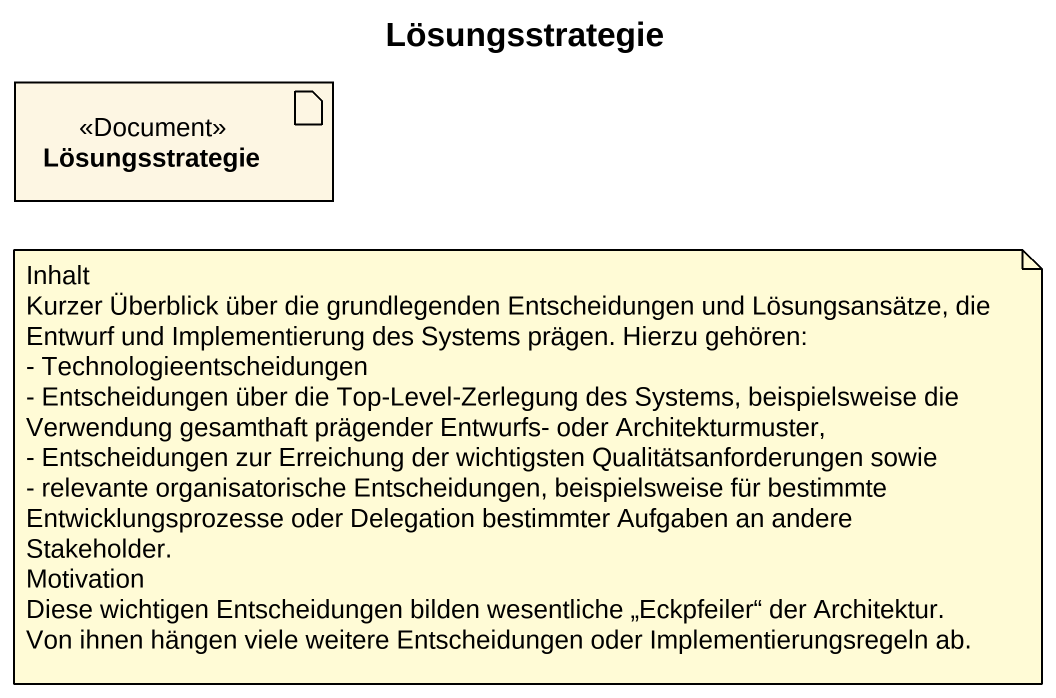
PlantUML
@startuml
title Lösungsstrategie
artifact Lösungsstrategie <<Document>>
note as N1
  Inhalt
  Kurzer Überblick über die grundlegenden Entscheidungen und Lösungsansätze, die Entwurf und Implementierung des Systems prägen. Hierzu gehören:
  - Technologieentscheidungen
  - Entscheidungen über die Top-Level-Zerlegung des Systems, beispielsweise die Verwendung gesamthaft prägender Entwurfs- oder Architekturmuster,
  - Entscheidungen zur Erreichung der wichtigsten Qualitätsanforderungen sowie
  - relevante organisatorische Entscheidungen, beispielsweise für bestimmte Entwicklungsprozesse oder Delegation bestimmter Aufgaben an andere Stakeholder.
  Motivation
  Diese wichtigen Entscheidungen bilden wesentliche „Eckpfeiler“ der Architektur. Von ihnen hängen viele weitere Entscheidungen oder Implementierungsregeln ab.
end note
@enduml
